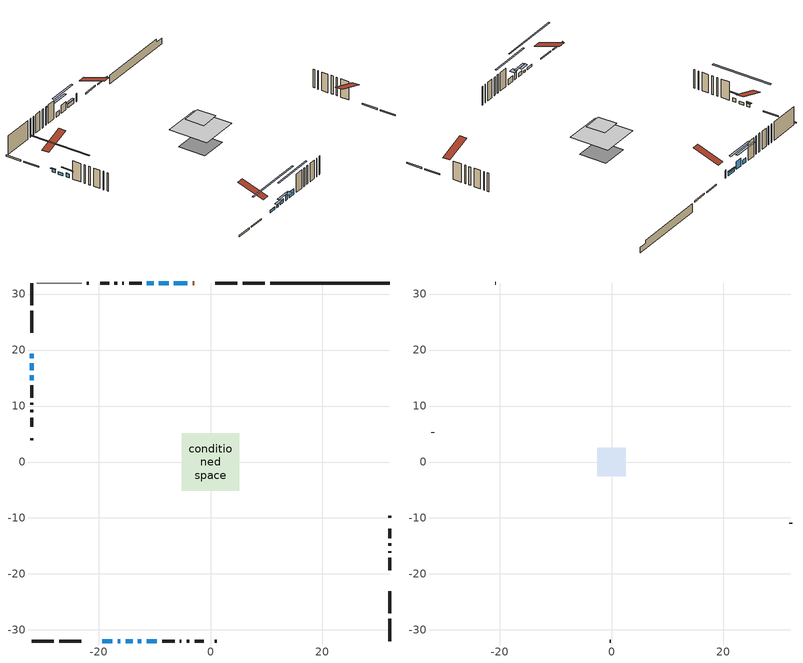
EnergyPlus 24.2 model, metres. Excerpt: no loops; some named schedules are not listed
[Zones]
conditioned space
 floor outside (Floor1 construction): -0.73,-0.73 -0.73,0.73 0.73,0.73 0.73,-0.73 z0.92
 floor adiabatic (AdiabaticFloorConstruction): -5.1,-5.1 -5.1,5.1 5.1,5.1 5.1,-5.1 z3.36
 floor foundation (Slab1 construction): -3.57,-3.57 -3.57,3.57 3.57,3.57 3.57,-3.57 z-1.34
 wall outside (RimJoist1 construction): 9.73,31.97 5.74,31.97 / -31.97,-31.97 -27.97,-31.97 / -31.97,31.97 -31.97,27.97 / 31.97,-31.97 31.97,-27.97 z0.92:1.22
 wall outside (RimJoist2 construction): 4.81,31.97 0.81,31.97 / -27.04,-31.97 -23.05,-31.97 / -31.97,27.04 -31.97,23.05 / 31.97,-27.04 31.97,-23.05 z0.92:1.22
 wall outside (AdiabaticWallConstruction 1): -2.88,31.97 -3.2,31.97 z0.92:2.95
 wall outside (AdiabaticWallConstruction): -4.12,31.97 -6.56,31.97 / -31.97,15.47 -31.97,14.63 z0.92:1.94; -31.97,19.36 -31.97,18.54 z0.92:1.74; -31.97,17.61 -31.97,16.39 / -19.36,-31.97 -17.53,-31.97 z0.92:1.53; -16.6,-31.97 -16.09,-31.97 z0.92:1.43; -15.16,-31.97 -13.92,-31.97 z0.92:1.86; -12.99,-31.97 -12.32,-31.97 z0.92:2.65; -11.4,-31.97 -9.57,-31.97 z0.92:2.44; -7.49,31.97 -9.22,31.97 z0.92:3; -10.15,31.97 -11.37,31.97 z0.92:2.06
 wall outside (Wall1 construction): -12.3,31.97 -14.52,31.97 / -8.64,-31.97 -6.42,-31.97 / -31.97,13.7 -31.97,11.47 / 31.97,-19.36 31.97,-17.13 z0.92:5.8
 wall outside (Wall2 construction): -15.45,31.97 -15.73,31.97 / -5.49,-31.97 -5.2,-31.97 / -31.97,10.55 -31.97,10.26 / 31.97,-16.2 31.97,-15.92 z0.92:5.8
 wall outside (Wall3 construction): -16.66,31.97 -17.15,31.97 / -4.28,-31.97 -3.78,-31.97 / -31.97,9.33 -31.97,8.84 / 31.97,-14.99 31.97,-14.5 z0.92:5.8
 wall outside (Wall4 construction): -18.08,31.97 -19.73,31.97 / -2.86,-31.97 -1.2,-31.97 / -31.97,7.91 -31.97,6.26 / 31.97,-13.57 31.97,-11.92 z0.92:5.8
 wall outside (Wall7 construction): -21.71,31.97 -22.08,31.97 / 0.77,-31.97 1.14,-31.97 / -31.97,4.28 -31.97,3.91 / 31.97,-9.94 31.97,-9.57 z0.92:5.8
 wall foundation (FoundationWall1 construction): 10.66,31.97,-1.34 10.66,31.97,0.92 29.84,31.97,0.92 29.84,31.97,0.05 31.97,31.97,0.05 31.97,31.97,-1.34
 wall adiabatic (Wall8 construction): -23.01,31.97 -31.04,31.97 z0.92:5.8
 window (WindowConstruction): -4.12,31.97 -6.56,31.97 z0.92:1.93
 window (WindowConstruction 7): -31.97,19.36 -31.97,18.54 z0.92:1.73
 window (WindowConstruction 9): -31.97,17.61 -31.97,16.39 z0.92:1.53
 window (WindowConstruction 10): -19.36,-31.97 -17.53,-31.97 z0.92:1.53
 window (WindowConstruction 1): -31.97,15.47 -31.97,14.63 z0.92:1.93
 window (WindowConstruction 2): -16.6,-31.97 -16.09,-31.97 z0.92:1.43
 window (WindowConstruction 3): -15.16,-31.97 -13.92,-31.97 z0.92:1.86
 window (WindowConstruction 8): -12.99,-31.97 -12.33,-31.97 z0.92:2.65
 window (WindowConstruction 4): -11.4,-31.97 -9.57,-31.97 z0.92:2.44
 window (WindowConstruction 5): -7.49,31.97 -9.22,31.97 z0.92:3
 window (WindowConstruction 6): -10.15,31.97 -11.37,31.97 z0.92:2.06
 door (Door): -2.88,31.97 -3.2,31.97 z0.92:2.95
 ceiling adiabatic (AdiabaticFloorConstruction): 5.1,-5.1 5.1,5.1 -5.1,5.1 -5.1,-5.1 z3.36
attic - vented
 floor to conditioned space (Floor2 construction Reversed): -2.53,-2.53 -2.53,2.53 2.53,2.53 2.53,-2.53 z5.8
 floor to conditioned space (Floor3 construction Reversed): -2.53,-2.53 -2.53,2.53 2.53,2.53 2.53,-2.53 z5.8
 wall outside (Wall5 construction): -20.66,31.97 -20.78,31.97 / -0.28,-31.97 -0.16,-31.97 / -31.97,5.33 -31.97,5.21 / 31.97,-10.99 31.97,-10.87 z0.92:5.8
 roof outside (Roof1 construction): -1.95,31.97,5.8 -1.95,25.01,8.12 -0.12,25.01,8.12 -0.12,31.97,5.8; -20.29,-31.97,5.8 -20.29,-25.01,8.12 -22.12,-25.01,8.12 -22.12,-31.97,5.8; -31.97,20.29,5.8 -25.01,20.29,8.12 -25.01,22.12,8.12 -31.97,22.12,5.8; 31.97,-20.29,5.8 25.01,-20.29,8.12 25.01,-22.12,8.12 31.97,-22.12,5.8
shading: -6.71,31.97 -3.98,31.97 -3.98,32.43 -6.71,32.43 z2.08; -31.97,18.31 -31.97,19.58 -32.27,19.58 -32.27,18.31 z1.96; -31.97,9.07 -31.97,24.93 -32.27,24.93 -32.27,9.07 z8.85; -10.21,-31.97 -26.68,-31.97 -26.68,-32.27 -10.21,-32.27 z8.85; -31.97,13.41 -31.97,16.68 -32.27,16.68 -32.27,13.41 z3.15; -15.18,-31.97 -17.51,-31.97 -17.51,-32.58 -15.18,-32.58 z2.34; -12.7,-31.97 -16.38,-31.97 -16.38,-32.43 -12.7,-32.43 z3.08; -12.03,-31.97 -13.29,-31.97 -13.29,-33.19 -12.03,-33.19 z2.95; -4.69,-31.97 -16.28,-31.97 -16.28,-32.27 -4.69,-32.27 z7.32; -12.27,31.97 -4.44,31.97 -4.44,32.43 -12.27,32.43 z6.05; -14.27,31.97 -7.25,31.97 -7.25,32.43 -14.27,32.43 z4.96
[Building]
Building 1: Terrain=Suburbs
[Site:Location]
Montreal Mirabel Intl AP_QC: Latitude {deg}=45.68; Longitude {deg}=-74.03; Time Zone {hr}=-5; Elevation {m}=82; Keep Site Location Information=Yes
[Site:GroundTemperature:Shallow]
0.642858, -1.75623, -1.94836, -0.80987, 3.76054, 8.30966, 12.2535, 14.7518, 14.9641, 12.9321, 9.08883, 4.67926
[Site:WaterMainsTemperature]
Calculation Method=Schedule; Temperature Schedule=mains temperature schedule
[Material] Roughness=Rough; Thermal Absorptance=0.9
Name | Thickness {m} | Conductivity {W/m-K} | Density {kg/m3} | Specific Heat {J/kg-K} | Solar Absorptance | Visible Absorptance
asphalt or fiberglass shingles | 0.00635 | 0.162714 | 1121.4 | 1465.45 | 0.4 | 0.4
ceiling loosefill ins | 0.169333 | 0.0480833 | 16.02 | 1046.75 | 0.7 | 0.7
ceiling loosefill ins 1 | 0.254 | 0.0480833 | 16.02 | 1046.75 | 0.7 | 0.7
ceiling stud and cavity | 0.1397 | 0.515167 | 65.682 | 1177.47 | 0.7 | 0.7
ceiling stud and cavity 1 | 0.1397 | 0.136788 | 65.682 | 1177.47 | 0.7 | 0.7
concrete 4.0 in. | 0.1016 | 1.803125 | 2242.8 | 837.4 | 0.7 | 0.7
concrete 8.0 in. | 0.2032 | 1.803125 | 2242.8 | 837.4 | 0.7 | 0.7
door material | 0.04445 | 0.053851 | 512.64 | 1214.23 | 0.7 | 0.7
exterior vertical ins | 0.031018 | 0.029427 | 32.04 | 1214.23 | 0.7 | 0.7
floor covering | 0.0127 | 0.0433444 | 54.468 | 1339.84 | 0.6 | 0.6
floor rigid ins | 0.103632 | 0.029427 | 32.04 | 1214.23 | 0.7 | 0.7
floor rigid ins 1; wall rigid ins | 0.512978 | 0.029427 | 32.04 | 1214.23 | 0.7 | 0.7
floor stud and cavity | 0.1397 | 0.889465 | 92.3553 | 1139.71 | 0.7 | 0.7
floor stud and cavity 1 | 0.1397 | 1.75129 | 37.0049 | 1207.88 | 0.7 | 0.7
furniture material conditioned space 1 | 0.1524 | 0.115458 | 640.8 | 1214.23 | 0.6 | 0.6
gypsum board | 0.0127 | 0.160291 | 801 | 837.4 | 0.6 | 0.6
gypsum board 1 | 0.0127 | 0.160291 | 801 | 837.4 | 0.7 | 0.7
osb sheathing 0.5 in. | 0.0127 | 0.115458 | 512.64 | 1214.23 | 0.7 | 0.7
osb sheathing 0.5 in. 1 | 0.0127 | 0.115458 | 512.64 | 1214.23 | 0.4 | 0.4
osb sheathing 0.75 in. | 0.01905 | 0.115458 | 512.64 | 1214.23 | 0.7 | 0.7
osb sheathing 2.0 in. | 0.0508 | 0.115458 | 512.64 | 1214.23 | 0.7 | 0.7
rim joist stud and cavity | 0.0508 | 0.0452492 | 125.044 | 1163.47 | 0.6 | 0.6
rim joist stud and cavity 1 | 0.0508 | 0.0283237 | 125.044 | 1163.47 | 0.6 | 0.6
wall stud and cavity | 0.1397 | 0.0923614 | 139.0536 | 1170.24 | 0.7 | 0.7
wall stud and cavity 1 | 0.1397 | 0.104668 | 139.0536 | 1170.24 | 0.7 | 0.7
wall stud and cavity 2 | 0.1397 | 0.0902599 | 139.0536 | 1170.24 | 0.7 | 0.7
wall stud and cavity 3 | 0.1397 | 0.09367 | 139.0536 | 1170.24 | 0.7 | 0.7
wall stud and cavity 4 | 0.0889 | 6.1454 | 50.32683 | 1063.81 | 0.6 | 0.6
wall stud and cavity 5 | 0.1397 | 0.104413 | 139.0536 | 1170.24 | 0.7 | 0.7
wall stud and cavity 6 | 0.1397 | 0.0833785 | 139.0536 | 1170.24 | 0.7 | 0.7
wall stud and cavity 7 | 0.0889 | 0.380278 | 52.3479 | 1209.89 | 0.7 | 0.7
wall stud and cavity 8 | 0.0889 | 0.391764 | 83.0341 | 1211.67 | 0.7 | 0.7
wood siding | 0.0254 | 0.102417 | 544.68 | 1172.36 | 0.4 | 0.4
wood siding 1 | 0.00254 | 0.102417 | 544.68 | 1172.36 | 0.4 | 0.4
wood siding 2; wood siding 3; wood siding 4 | 0.0254 | 0.102417 | 544.68 | 1172.36 | 0.7 | 0.7
[WindowMaterial:SimpleGlazingSystem]
Name | U-Factor {W/m2-K} | Solar Heat Gain Coefficient
WindowMaterial | 4.56625 | 0.66
WindowMaterial 1 | 4.89955 | 0.64
WindowMaterial 10 | 4.74567 | 0.65
WindowMaterial 2 | 3.023535 | 0.55
WindowMaterial 3 | 4.60372 | 0.66
WindowMaterial 4 | 4.00299 | 0.69
WindowMaterial 5 | 1.80163 | 0.39
WindowMaterial 6 | 1.75053 | 0.39
WindowMaterial 7 | 5.20275 | 0.63
WindowMaterial 8 | 2.95029 | 0.64
WindowMaterial 9 | 5.03752 | 0.63
[Construction]
AdiabaticFloorConstruction: floor stud and cavity 1, floor rigid ins 1, osb sheathing 0.75 in., floor covering
AdiabaticWallConstruction: wood siding 3, wall rigid ins, wall stud and cavity 7, gypsum board
AdiabaticWallConstruction 1: wood siding 4, wall rigid ins, wall stud and cavity 7, gypsum board
Door: door material
Floor1 construction: floor stud and cavity, floor rigid ins, osb sheathing 0.75 in., floor covering
Floor2 construction Reversed: gypsum board, ceiling stud and cavity, ceiling loosefill ins
Floor3 construction Reversed: gypsum board, ceiling stud and cavity 1, ceiling loosefill ins 1
FoundationWall1 construction: concrete 8.0 in., gypsum board 1
furniture construction conditioned space 1: furniture material conditioned space 1
PartitionWallConstruction: gypsum board, wall stud and cavity 8, gypsum board
RimJoist1 construction: wood siding 2, osb sheathing 2.0 in., rim joist stud and cavity
RimJoist2 construction: wood siding 2, osb sheathing 2.0 in., rim joist stud and cavity 1
Roof1 construction: asphalt or fiberglass shingles
Slab1 construction: concrete 4.0 in.
Wall1 construction: wood siding, osb sheathing 0.5 in., wall stud and cavity, gypsum board
Wall2 construction: wood siding, osb sheathing 0.5 in., wall stud and cavity 1, gypsum board
Wall3 construction: wood siding, osb sheathing 0.5 in., wall stud and cavity 2, gypsum board
Wall4 construction: wood siding, osb sheathing 0.5 in., wall stud and cavity 3, gypsum board
Wall5 construction: wood siding 1, wall stud and cavity 4
Wall7 construction: wood siding, osb sheathing 0.5 in., wall stud and cavity 5, gypsum board
Wall8 construction: osb sheathing 0.5 in. 1, wall stud and cavity 6, gypsum board
WindowConstruction: WindowMaterial
WindowConstruction 1: WindowMaterial 1
WindowConstruction 10: WindowMaterial 10
WindowConstruction 2: WindowMaterial 2
WindowConstruction 3: WindowMaterial 3
WindowConstruction 4: WindowMaterial 4
WindowConstruction 5: WindowMaterial 5
WindowConstruction 6: WindowMaterial 6
WindowConstruction 7: WindowMaterial 7
WindowConstruction 8: WindowMaterial 8
WindowConstruction 9: WindowMaterial 9
[Zone] Multiplier=1; Part of Total Floor Area=Yes
Name | Volume {m3}
attic - vented | 19.207
conditioned space | 392.9
[Space]
Name | Zone | Volume {m3}
attic - vented 1 | attic - vented | 19.207
conditioned space 1 | conditioned space | 392.9
[ZoneInfiltration:EffectiveLeakageArea]
infil attic - vented 1: Zone or Space=attic - vented 1; Schedule=Always On Discrete; Effective Air Leakage Area {cm2}=2354.77; Stack Coefficient=0.000500386; Wind Coefficient=1.51138e-05
[ZoneMixing]
whole house fan mix: Zone or Space=attic - vented; Schedule=Always On Continuous; Design Flow Rate Calculation Method=Flow/Zone; Design Flow Rate {m3/s}=0; Source Zone or Space=conditioned space
[SurfaceProperty:ExposedFoundationPerimeter]
Slab1: Exposed Perimeter Calculation Method=TotalExposedPerimeter; Total Exposed Perimeter {m}=21.306
[InternalMass] Zone or ZoneList=conditioned space; Space or SpaceList=conditioned space 1
Name | Construction | Surface Area {m2}
furniture mass conditioned space 1 | furniture construction conditioned space 1 | 62.9398
partition wall mass | PartitionWallConstruction | 157.35
[Lights]
interior lighting: Zone or ZoneList or Space or SpaceList=conditioned space 1; Schedule=interior lighting schedule; Design Level Calculation Method=LightingLevel; Lighting Level {W}=343.2; Return Air Fraction=0; Fraction Radiant=0.6; Fraction Visible=0.2; Fraction Replaceable=1
[People]
occupants: Zone or ZoneList or Space or SpaceList=conditioned space 1; Number of People Schedule=occupants schedule; Number of People Calculation Method=People; Number of People=3; Fraction Radiant=0.314171; Sensible Heat Fraction=0.56303; Activity Level Schedule=occupants activity schedule; Carbon Dioxide Generation Rate {m3/s-W}=0; Enable ASHRAE 55 Comfort Warnings=No; Mean Radiant Temperature Calculation Type=EnclosureAveraged
[ElectricEquipment] Zone or ZoneList or Space or SpaceList=conditioned space 1; Design Level Calculation Method=EquipmentLevel
Name | Schedule | Design Level {W} | Fraction Latent | Fraction Radiant | Fraction Lost
clothes dryer | clothes dryer schedule | 140.772 | 0.015 | 0.081 | 0.85
clothes washer | clothes washer schedule | 32.1985 | 0.03 | 0.162 | 0.7
cooking range | cooking range schedule | 208.969 | 0.08 | 0.432 | 0.2
dishwasher | dishwasher schedule | 66.8632 | 0.3 | 0.18 | 0.4
fridge | fridge schedule | 72.9452 | 0 | 0.6 | 0
mech vent bath fan 0 | mech vent bath fan 0 schedule | 50.2 | 0 | 0 | 1
mech vent bath fan 1 | mech vent bath fan 1 schedule | 50.2 | 0 | 0 | 1
mech vent house fan | mech vent house fan schedule | 0 | 0 | 0 | 1
mech vent house fan cfis | mech vent house fan cfis schedule | 0 | 0 | 0 | 0
mech vent range fan 0 | mech vent range fan 0 schedule | 57 | 0 | 0 | 1
misc plug loads | misc plug loads schedule | 494.7 | 0.045 | 0.513 | 0.1
whole house fan | Always On Discrete | 0 | 0 | 0 | 1
[OtherEquipment] Zone or ZoneList or Space or SpaceList=conditioned space 1; Design Level Calculation Method=EquipmentLevel
Name | Fuel Type | Schedule | Design Level {W} | Fraction Latent | Fraction Radiant | Fraction Lost
clothes dryer 1 | Electricity | clothes dryer schedule | 0 | 0.015 | 0.081 | 0.85
cooking range 1 | Electricity | cooking range schedule | 0 | 0.08 | 0.432 | 0.2
general water use latent | None | general water use schedule | 59.3978 | 1 | 0 | 0
general water use sensible | None | general water use schedule | -58.539 | 0 | 0.6 | 0
mech vent house fan latent load | None | Always On Discrete | 0 | 1 | 0 | 0
mech vent house fan sensible load | None | Always On Discrete | 0 | 0 | 0 | 0
water heater energy adjustment1 | Electricity | Always On Discrete | 0.01 | 0 | 0 | 1
[ZoneInfiltration:DesignFlowRate] Zone or ZoneList or Space or SpaceList=conditioned space 1; Schedule=Always On Discrete; Design Flow Rate Calculation Method=Flow/Zone; Design Flow Rate {m3/s}=0
infil flow; natural vent flow; whole house fan flow
[Foundation:Kiva]
Foundation Kiva 1: Initial Indoor Air Temperature {C}=18; Wall Height Above Grade {m}=0.920008; Wall Depth Below Slab {m}=0.2032; Custom Block Material Name 1=exterior vertical ins; Custom Block Depth 1 {m}=2.26; Custom Block X Position 1 {m}=0.2159; Custom Block Z Position 1 {m}=0
[Foundation:Kiva:Settings]
Soil Conductivity {W/m-K}=0.849921; Soil Density {kg/m3}=1842.3; Soil Specific Heat {J/kg-K}=418.7; Ground Solar Absorptivity=0.9; Ground Thermal Absorptivity=0.9; Ground Surface Roughness {m}=0.03; Far-Field Width {m}=40; Deep-Ground Boundary Condition=ZeroFlux; Deep-Ground Depth {m}=40; Minimum Cell Dimension {m}=0.2; Maximum Cell Growth Coefficient=3; Simulation Timestep=Timestep
[Exterior:Lights]
exterior lighting: Schedule=exterior lighting schedule; Design Level {W}=75.6
[Schedule:Constant]
Name | Hourly Value
Always On Continuous; mech vent house fan schedule; mech vent house fan cfis schedule; Always On Discrete | 1
occupants activity schedule | 117.228
fridge schedule | 0
[Schedule:Week:Daily]
interior lighting schedule Week Rule - Jan1-Jan27: interior lighting schedule day, interior lighting schedule day, interior lighting schedule day, interior lighting schedule day, interior lighting schedule day, interior lighting schedule day, interior lighting schedule day, interior lighting schedule default day, interior lighting schedule default day, interior lighting schedule default day, interior lighting schedule default day, interior lighting schedule default day
interior lighting schedule Week Rule - Jan28-Feb3: interior lighting schedule day, interior lighting schedule day, interior lighting schedule day, interior lighting schedule day, interior lighting schedule day 1, interior lighting schedule day 1, interior lighting schedule day 1, interior lighting schedule default day, interior lighting schedule default day, interior lighting schedule default day, interior lighting schedule default day, interior lighting schedule default day
interior lighting schedule Week Rule - Feb4-Feb24: interior lighting schedule day 1, interior lighting schedule day 1, interior lighting schedule day 1, interior lighting schedule day 1, interior lighting schedule day 1, interior lighting schedule day 1, interior lighting schedule day 1, interior lighting schedule default day, interior lighting schedule default day, interior lighting schedule default day, interior lighting schedule default day, interior lighting schedule default day
interior lighting schedule Week Rule - Feb25-Mar3: interior lighting schedule day 1, interior lighting schedule day 1, interior lighting schedule day 1, interior lighting schedule day 1, interior lighting schedule day 2, interior lighting schedule day 2, interior lighting schedule day 2, interior lighting schedule default day, interior lighting schedule default day, interior lighting schedule default day, interior lighting schedule default day, interior lighting schedule default day
interior lighting schedule Week Rule - Mar4-Mar31: interior lighting schedule day 2, interior lighting schedule day 2, interior lighting schedule day 2, interior lighting schedule day 2, interior lighting schedule day 2, interior lighting schedule day 2, interior lighting schedule day 2, interior lighting schedule default day, interior lighting schedule default day, interior lighting schedule default day, interior lighting schedule default day, interior lighting schedule default day
interior lighting schedule Week Rule - Apr1-Apr28: interior lighting schedule day 3, interior lighting schedule day 3, interior lighting schedule day 3, interior lighting schedule day 3, interior lighting schedule day 3, interior lighting schedule day 3, interior lighting schedule day 3, interior lighting schedule default day, interior lighting schedule default day, interior lighting schedule default day, interior lighting schedule default day, interior lighting schedule default day
interior lighting schedule Week Rule - Apr29-May5: interior lighting schedule day 3, interior lighting schedule day 3, interior lighting schedule day 4, interior lighting schedule day 4, interior lighting schedule day 4, interior lighting schedule day 4, interior lighting schedule day 4, interior lighting schedule default day, interior lighting schedule default day, interior lighting schedule default day, interior lighting schedule default day, interior lighting schedule default day
interior lighting schedule Week Rule - May6-May26: interior lighting schedule day 4, interior lighting schedule day 4, interior lighting schedule day 4, interior lighting schedule day 4, interior lighting schedule day 4, interior lighting schedule day 4, interior lighting schedule day 4, interior lighting schedule default day, interior lighting schedule default day, interior lighting schedule default day, interior lighting schedule default day, interior lighting schedule default day
interior lighting schedule Week Rule - May27-Jun2: interior lighting schedule day 4, interior lighting schedule day 4, interior lighting schedule day 4, interior lighting schedule day 4, interior lighting schedule day 4, interior lighting schedule day 5, interior lighting schedule day 5, interior lighting schedule default day, interior lighting schedule default day, interior lighting schedule default day, interior lighting schedule default day, interior lighting schedule default day
interior lighting schedule Week Rule - Jun3-Jun30: interior lighting schedule day 5, interior lighting schedule day 5, interior lighting schedule day 5, interior lighting schedule day 5, interior lighting schedule day 5, interior lighting schedule day 5, interior lighting schedule day 5, interior lighting schedule default day, interior lighting schedule default day, interior lighting schedule default day, interior lighting schedule default day, interior lighting schedule default day
interior lighting schedule Week Rule - Jul1-Jul28: interior lighting schedule day 6, interior lighting schedule day 6, interior lighting schedule day 6, interior lighting schedule day 6, interior lighting schedule day 6, interior lighting schedule day 6, interior lighting schedule day 6, interior lighting schedule default day, interior lighting schedule default day, interior lighting schedule default day, interior lighting schedule default day, interior lighting schedule default day
interior lighting schedule Week Rule - Jul29-Aug4: interior lighting schedule day 6, interior lighting schedule day 6, interior lighting schedule day 6, interior lighting schedule day 7, interior lighting schedule day 7, interior lighting schedule day 7, interior lighting schedule day 7, interior lighting schedule default day, interior lighting schedule default day, interior lighting schedule default day, interior lighting schedule default day, interior lighting schedule default day
interior lighting schedule Week Rule - Aug5-Aug25: interior lighting schedule day 7, interior lighting schedule day 7, interior lighting schedule day 7, interior lighting schedule day 7, interior lighting schedule day 7, interior lighting schedule day 7, interior lighting schedule day 7, interior lighting schedule default day, interior lighting schedule default day, interior lighting schedule default day, interior lighting schedule default day, interior lighting schedule default day
interior lighting schedule Week Rule - Aug26-Sep1: interior lighting schedule day 7, interior lighting schedule day 7, interior lighting schedule day 7, interior lighting schedule day 7, interior lighting schedule day 7, interior lighting schedule day 7, interior lighting schedule day 8, interior lighting schedule default day, interior lighting schedule default day, interior lighting schedule default day, interior lighting schedule default day, interior lighting schedule default day
interior lighting schedule Week Rule - Sep2-Sep29: interior lighting schedule day 8, interior lighting schedule day 8, interior lighting schedule day 8, interior lighting schedule day 8, interior lighting schedule day 8, interior lighting schedule day 8, interior lighting schedule day 8, interior lighting schedule default day, interior lighting schedule default day, interior lighting schedule default day, interior lighting schedule default day, interior lighting schedule default day
interior lighting schedule Week Rule - Sep30-Oct6: interior lighting schedule day 8, interior lighting schedule day 9, interior lighting schedule day 9, interior lighting schedule day 9, interior lighting schedule day 9, interior lighting schedule day 9, interior lighting schedule day 9, interior lighting schedule default day, interior lighting schedule default day, interior lighting schedule default day, interior lighting schedule default day, interior lighting schedule default day
interior lighting schedule Week Rule - Oct7-Oct27: interior lighting schedule day 9, interior lighting schedule day 9, interior lighting schedule day 9, interior lighting schedule day 9, interior lighting schedule day 9, interior lighting schedule day 9, interior lighting schedule day 9, interior lighting schedule default day, interior lighting schedule default day, interior lighting schedule default day, interior lighting schedule default day, interior lighting schedule default day
interior lighting schedule Week Rule - Oct28-Nov3: interior lighting schedule day 9, interior lighting schedule day 9, interior lighting schedule day 9, interior lighting schedule day 9, interior lighting schedule day 10, interior lighting schedule day 10, interior lighting schedule day 10, interior lighting schedule default day, interior lighting schedule default day, interior lighting schedule default day, interior lighting schedule default day, interior lighting schedule default day
interior lighting schedule Week Rule - Nov4-Nov24: interior lighting schedule day 10, interior lighting schedule day 10, interior lighting schedule day 10, interior lighting schedule day 10, interior lighting schedule day 10, interior lighting schedule day 10, interior lighting schedule day 10, interior lighting schedule default day, interior lighting schedule default day, interior lighting schedule default day, interior lighting schedule default day, interior lighting schedule default day
interior lighting schedule Week Rule - Nov25-Dec1: interior lighting schedule day 10, interior lighting schedule day 10, interior lighting schedule day 10, interior lighting schedule day 10, interior lighting schedule day 10, interior lighting schedule day 10, interior lighting schedule day 11, interior lighting schedule default day, interior lighting schedule default day, interior lighting schedule default day, interior lighting schedule default day, interior lighting schedule default day
interior lighting schedule Week Rule - Dec2-Dec31: interior lighting schedule day 11, interior lighting schedule day 11, interior lighting schedule day 11, interior lighting schedule day 11, interior lighting schedule day 11, interior lighting schedule day 11, interior lighting schedule day 11, interior lighting schedule default day, interior lighting schedule default day, interior lighting schedule default day, interior lighting schedule default day, interior lighting schedule default day
occupants schedule Week Rule - Jan1-Dec31: occupants schedule day, occupants schedule day, occupants schedule day, occupants schedule day, occupants schedule day, occupants schedule day, occupants schedule day, occupants schedule default day, occupants schedule default day, occupants schedule default day, occupants schedule default day, occupants schedule default day
clothes dryer schedule Week Rule - Jan1-Dec31: clothes dryer schedule day, clothes dryer schedule day, clothes dryer schedule day, clothes dryer schedule day, clothes dryer schedule day, clothes dryer schedule day, clothes dryer schedule day, clothes dryer schedule default day, clothes dryer schedule default day, clothes dryer schedule default day, clothes dryer schedule default day, clothes dryer schedule default day
clothes washer schedule Week Rule - Jan1-Dec31: clothes washer schedule day, clothes washer schedule day, clothes washer schedule day, clothes washer schedule day, clothes washer schedule day, clothes washer schedule day, clothes washer schedule day, clothes washer schedule default day, clothes washer schedule default day, clothes washer schedule default day, clothes washer schedule default day, clothes washer schedule default day
cooking range schedule Week Rule - Jan1-Dec31: cooking range schedule day, cooking range schedule day, cooking range schedule day, cooking range schedule day, cooking range schedule day, cooking range schedule day, cooking range schedule day, cooking range schedule default day, cooking range schedule default day, cooking range schedule default day, cooking range schedule default day, cooking range schedule default day
dishwasher schedule Week Rule - Jan1-Dec31: dishwasher schedule day, dishwasher schedule day, dishwasher schedule day, dishwasher schedule day, dishwasher schedule day, dishwasher schedule day, dishwasher schedule day, dishwasher schedule default day, dishwasher schedule default day, dishwasher schedule default day, dishwasher schedule default day, dishwasher schedule default day
mech vent bath fan 0 schedule Week Rule - Jan1-Dec31: mech vent bath fan 0 schedule day, mech vent bath fan 0 schedule day, mech vent bath fan 0 schedule day, mech vent bath fan 0 schedule day, mech vent bath fan 0 schedule day, mech vent bath fan 0 schedule day, mech vent bath fan 0 schedule day, mech vent bath fan 0 schedule default day, mech vent bath fan 0 schedule default day, mech vent bath fan 0 schedule default day, mech vent bath fan 0 schedule default day, mech vent bath fan 0 schedule default day
mech vent bath fan 1 schedule Week Rule - Jan1-Dec31: mech vent bath fan 1 schedule day, mech vent bath fan 1 schedule day, mech vent bath fan 1 schedule day, mech vent bath fan 1 schedule day, mech vent bath fan 1 schedule day, mech vent bath fan 1 schedule day, mech vent bath fan 1 schedule day, mech vent bath fan 1 schedule default day, mech vent bath fan 1 schedule default day, mech vent bath fan 1 schedule default day, mech vent bath fan 1 schedule default day, mech vent bath fan 1 schedule default day
mech vent range fan 0 schedule Week Rule - Jan1-Dec31: mech vent range fan 0 schedule day, mech vent range fan 0 schedule day, mech vent range fan 0 schedule day, mech vent range fan 0 schedule day, mech vent range fan 0 schedule day, mech vent range fan 0 schedule day, mech vent range fan 0 schedule day, mech vent range fan 0 schedule default day, mech vent range fan 0 schedule default day, mech vent range fan 0 schedule default day, mech vent range fan 0 schedule default day, mech vent range fan 0 schedule default day
misc plug loads schedule Week Rule - Jan1-Dec31: misc plug loads schedule day, misc plug loads schedule day, misc plug loads schedule day, misc plug loads schedule day, misc plug loads schedule day, misc plug loads schedule day, misc plug loads schedule day, misc plug loads schedule default day, misc plug loads schedule default day, misc plug loads schedule default day, misc plug loads schedule default day, misc plug loads schedule default day
general water use schedule Week Rule - Jan1-Dec31: general water use schedule day, general water use schedule day, general water use schedule day, general water use schedule day, general water use schedule day, general water use schedule day, general water use schedule day, general water use schedule default day, general water use schedule default day, general water use schedule default day, general water use schedule default day, general water use schedule default day
exterior lighting schedule Week Rule - Jan1-Jan27: exterior lighting schedule day, exterior lighting schedule day, exterior lighting schedule day, exterior lighting schedule day, exterior lighting schedule day, exterior lighting schedule day, exterior lighting schedule day, exterior lighting schedule default day, exterior lighting schedule default day, exterior lighting schedule default day, exterior lighting schedule default day, exterior lighting schedule default day
exterior lighting schedule Week Rule - Jan28-Feb3: exterior lighting schedule day, exterior lighting schedule day, exterior lighting schedule day, exterior lighting schedule day, exterior lighting schedule day 1, exterior lighting schedule day 1, exterior lighting schedule day 1, exterior lighting schedule default day, exterior lighting schedule default day, exterior lighting schedule default day, exterior lighting schedule default day, exterior lighting schedule default day
exterior lighting schedule Week Rule - Feb4-Feb24: exterior lighting schedule day 1, exterior lighting schedule day 1, exterior lighting schedule day 1, exterior lighting schedule day 1, exterior lighting schedule day 1, exterior lighting schedule day 1, exterior lighting schedule day 1, exterior lighting schedule default day, exterior lighting schedule default day, exterior lighting schedule default day, exterior lighting schedule default day, exterior lighting schedule default day
exterior lighting schedule Week Rule - Feb25-Mar3: exterior lighting schedule day 1, exterior lighting schedule day 1, exterior lighting schedule day 1, exterior lighting schedule day 1, exterior lighting schedule day 2, exterior lighting schedule day 2, exterior lighting schedule day 2, exterior lighting schedule default day, exterior lighting schedule default day, exterior lighting schedule default day, exterior lighting schedule default day, exterior lighting schedule default day
exterior lighting schedule Week Rule - Mar4-Mar31: exterior lighting schedule day 2, exterior lighting schedule day 2, exterior lighting schedule day 2, exterior lighting schedule day 2, exterior lighting schedule day 2, exterior lighting schedule day 2, exterior lighting schedule day 2, exterior lighting schedule default day, exterior lighting schedule default day, exterior lighting schedule default day, exterior lighting schedule default day, exterior lighting schedule default day
exterior lighting schedule Week Rule - Apr1-Apr28: exterior lighting schedule day 3, exterior lighting schedule day 3, exterior lighting schedule day 3, exterior lighting schedule day 3, exterior lighting schedule day 3, exterior lighting schedule day 3, exterior lighting schedule day 3, exterior lighting schedule default day, exterior lighting schedule default day, exterior lighting schedule default day, exterior lighting schedule default day, exterior lighting schedule default day
exterior lighting schedule Week Rule - Apr29-May5: exterior lighting schedule day 3, exterior lighting schedule day 3, exterior lighting schedule day 4, exterior lighting schedule day 4, exterior lighting schedule day 4, exterior lighting schedule day 4, exterior lighting schedule day 4, exterior lighting schedule default day, exterior lighting schedule default day, exterior lighting schedule default day, exterior lighting schedule default day, exterior lighting schedule default day
exterior lighting schedule Week Rule - May6-May26: exterior lighting schedule day 4, exterior lighting schedule day 4, exterior lighting schedule day 4, exterior lighting schedule day 4, exterior lighting schedule day 4, exterior lighting schedule day 4, exterior lighting schedule day 4, exterior lighting schedule default day, exterior lighting schedule default day, exterior lighting schedule default day, exterior lighting schedule default day, exterior lighting schedule default day
exterior lighting schedule Week Rule - May27-Jun2: exterior lighting schedule day 4, exterior lighting schedule day 4, exterior lighting schedule day 4, exterior lighting schedule day 4, exterior lighting schedule day 4, exterior lighting schedule day 5, exterior lighting schedule day 5, exterior lighting schedule default day, exterior lighting schedule default day, exterior lighting schedule default day, exterior lighting schedule default day, exterior lighting schedule default day
[Schedule:Year]
interior lighting schedule: interior lighting schedule Week Rule - Jan1-Jan27, 1, 1, 1, 27, interior lighting schedule Week Rule - Jan28-Feb3, 1, 28, 2, 3, interior lighting schedule Week Rule - Feb4-Feb24, 2, 4, 2, 24, interior lighting schedule Week Rule - Feb25-Mar3, 2, 25, 3, 3, interior lighting schedule Week Rule - Mar4-Mar31, 3, 4, 3, 31, interior lighting schedule Week Rule - Apr1-Apr28, 4, 1, 4, 28, interior lighting schedule Week Rule - Apr29-May5, 4, 29, 5, 5, interior lighting schedule Week Rule - May6-May26, 5, 6, 5, 26, interior lighting schedule Week Rule - May27-Jun2, 5, 27, 6, 2, interior lighting schedule Week Rule - Jun3-Jun30, 6, 3, 6, 30, interior lighting schedule Week Rule - Jul1-Jul28, 7, 1, 7, 28, interior lighting schedule Week Rule - Jul29-Aug4, 7, 29, 8, 4, interior lighting schedule Week Rule - Aug5-Aug25, 8, 5, 8, 25, interior lighting schedule Week Rule - Aug26-Sep1, 8, 26, 9, 1, interior lighting schedule Week Rule - Sep2-Sep29, 9, 2, 9, 29, interior lighting schedule Week Rule - Sep30-Oct6, 9, 30, 10, 6, interior lighting schedule Week Rule - Oct7-Oct27, 10, 7, 10, 27, interior lighting schedule Week Rule - Oct28-Nov3, 10, 28, 11, 3, interior lighting schedule Week Rule - Nov4-Nov24, 11, 4, 11, 24, interior lighting schedule Week Rule - Nov25-Dec1, 11, 25, 12, 1, interior lighting schedule Week Rule - Dec2-Dec31, 12, 2, 12, 31
occupants schedule: occupants schedule Week Rule - Jan1-Dec31, 1, 1, 12, 31
clothes dryer schedule: clothes dryer schedule Week Rule - Jan1-Dec31, 1, 1, 12, 31
clothes washer schedule: clothes washer schedule Week Rule - Jan1-Dec31, 1, 1, 12, 31
cooking range schedule: cooking range schedule Week Rule - Jan1-Dec31, 1, 1, 12, 31
dishwasher schedule: dishwasher schedule Week Rule - Jan1-Dec31, 1, 1, 12, 31
mech vent bath fan 0 schedule: mech vent bath fan 0 schedule Week Rule - Jan1-Dec31, 1, 1, 12, 31
mech vent bath fan 1 schedule: mech vent bath fan 1 schedule Week Rule - Jan1-Dec31, 1, 1, 12, 31
mech vent range fan 0 schedule: mech vent range fan 0 schedule Week Rule - Jan1-Dec31, 1, 1, 12, 31
misc plug loads schedule: misc plug loads schedule Week Rule - Jan1-Dec31, 1, 1, 12, 31
general water use schedule: general water use schedule Week Rule - Jan1-Dec31, 1, 1, 12, 31
exterior lighting schedule: exterior lighting schedule Week Rule - Jan1-Jan27, 1, 1, 1, 27, exterior lighting schedule Week Rule - Jan28-Feb3, 1, 28, 2, 3, exterior lighting schedule Week Rule - Feb4-Feb24, 2, 4, 2, 24, exterior lighting schedule Week Rule - Feb25-Mar3, 2, 25, 3, 3, exterior lighting schedule Week Rule - Mar4-Mar31, 3, 4, 3, 31, exterior lighting schedule Week Rule - Apr1-Apr28, 4, 1, 4, 28, exterior lighting schedule Week Rule - Apr29-May5, 4, 29, 5, 5, exterior lighting schedule Week Rule - May6-May26, 5, 6, 5, 26, exterior lighting schedule Week Rule - May27-Jun2, 5, 27, 6, 2, exterior lighting schedule Week Rule - Jun3-Jun30, 6, 3, 6, 30, exterior lighting schedule Week Rule - Jul1-Jul28, 7, 1, 7, 28, exterior lighting schedule Week Rule - Jul29-Aug4, 7, 29, 8, 4, exterior lighting schedule Week Rule - Aug5-Aug25, 8, 5, 8, 25, exterior lighting schedule Week Rule - Aug26-Sep1, 8, 26, 9, 1, exterior lighting schedule Week Rule - Sep2-Sep29, 9, 2, 9, 29, exterior lighting schedule Week Rule - Sep30-Oct6, 9, 30, 10, 6, exterior lighting schedule Week Rule - Oct7-Oct27, 10, 7, 10, 27, exterior lighting schedule Week Rule - Oct28-Nov3, 10, 28, 11, 3, exterior lighting schedule Week Rule - Nov4-Nov24, 11, 4, 11, 24, exterior lighting schedule Week Rule - Nov25-Dec1, 11, 25, 12, 1, exterior lighting schedule Week Rule - Dec2-Dec31, 12, 2, 12, 31
[Schedule:Compact]
mains temperature schedule: Through: 01/01, For: AllDays, Until: 24:00, 5.61444, Through: 01/02, For: AllDays, Until: 24:00, 5.535, Through: 01/03, For: AllDays, Until: 24:00, 5.45667, Through: 01/04, For: AllDays, Until: 24:00, 5.37944, Through: 01/05, For: AllDays, Until: 24:00, 5.30333, Through: 01/06, For: AllDays, Until: 24:00, 5.22889, Through: 01/07, For: AllDays, Until: 24:00, 5.15611, Through: 01/08, For: AllDays, Until: 24:00, 5.08389, Through: 01/09, For: AllDays, Until: 24:00, 5.01333, Through: 01/10, For: AllDays, Until: 24:00, 4.94444, Through: 01/11, For: AllDays, Until: 24:00, 4.87667, Through: 01/12, For: AllDays, Until: 24:00, 4.81056, Through: 01/13, For: AllDays, Until: 24:00, 4.74556, Through: 01/14, For: AllDays, Until: 24:00, 4.68222, Through: 01/15, For: AllDays, Until: 24:00, 4.62056, Through: 01/16, For: AllDays, Until: 24:00, 4.56, Through: 01/17, For: AllDays, Until: 24:00, 4.50111, Through: 01/18, For: AllDays, Until: 24:00, 4.44389, Through: 01/19, For: AllDays, Until: 24:00, 4.38778, Through: 01/20, For: AllDays, Until: 24:00, 4.33389, Through: 01/21, For: AllDays, Until: 24:00, 4.28111, Through: 01/22, For: AllDays, Until: 24:00, 4.23, Through: 01/23, For: AllDays, Until: 24:00, 4.18056, Through: 01/24, For: AllDays, Until: 24:00, 4.13278, Through: 01/25, For: AllDays, Until: 24:00, 4.08667, Through: 01/26, For: AllDays, Until: 24:00, 4.04222, Through: 01/27, For: AllDays, Until: 24:00, 3.99944, Through: 01/28, For: AllDays, Until: 24:00, 3.95833, Through: 01/29, For: AllDays, Until: 24:00, 3.91889, Through: 01/30, For: AllDays, Until: 24:00, 3.88111, Through: 01/31, For: AllDays, Until: 24:00, 3.845, Through: 02/01, For: AllDays, Until: 24:00, 3.81056, Through: 02/02, For: AllDays, Until: 24:00, 3.77778, Through: 02/03, For: AllDays, Until: 24:00, 3.74722, Through: 02/04, For: AllDays, Until: 24:00, 3.71833, Through: 02/05, For: AllDays, Until: 24:00, 3.69056, Through: 02/06, For: AllDays, Until: 24:00, 3.66556, Through: 02/07, For: AllDays, Until: 24:00, 3.64167, Through: 02/08, For: AllDays, Until: 24:00, 3.61944, Through: 02/09, For: AllDays, Until: 24:00, 3.59944, Through: 02/10, For: AllDays, Until: 24:00, 3.58111, Through: 02/11, For: AllDays, Until: 24:00, 3.56444, Through: 02/12, For: AllDays, Until: 24:00, 3.55, Through: 02/13, For: AllDays, Until: 24:00, 3.53667, Through: 02/14, For: AllDays, Until: 24:00, 3.52556, Through: 02/15, For: AllDays, Until: 24:00, 3.51667, Through: 02/16, For: AllDays, Until: 24:00, 3.50889, Through: 02/17, For: AllDays, Until: 24:00, 3.50333, Through: 02/18, For: AllDays, Until: 24:00, 3.49944, Through: 02/19, For: AllDays, Until: 24:00, 3.49778, Through: 02/20, For: AllDays, Until: 24:00, 3.49778, Through: 02/21, For: AllDays, Until: 24:00, 3.49944, Through: 02/22, For: AllDays, Until: 24:00, 3.50278, Through: 02/23, For: AllDays, Until: 24:00, 3.50833, Through: 02/24, For: AllDays, Until: 24:00, 3.515, Through: 02/25, For: AllDays, Until: 24:00, 3.52444, Through: 02/26, For: AllDays, Until: 24:00, 3.535, Through: 02/27, For: AllDays, Until: 24:00, 3.54778, Through: 02/28, For: AllDays, Until: 24:00, 3.56222, Through: 03/01, For: AllDays, Until: 24:00, 3.57833, Through: 03/02, For: AllDays, Until: 24:00, 3.59667, Through: 03/03, For: AllDays, Until: 24:00, 3.61667, Through: 03/04, For: AllDays, Until: 24:00, 3.63833, Through: 03/05, For: AllDays, Until: 24:00, 3.66167, Through: 03/06, For: AllDays, Until: 24:00, 3.68667, Through: 03/07, For: AllDays, Until: 24:00, 3.71389, Through: 03/08, For: AllDays, Until: 24:00, 3.74278, Through: 03/09, For: AllDays, Until: 24:00, 3.77333, Through: 03/10, For: AllDays, Until: 24:00, 3.80556, Through: 03/11, For: AllDays, Until: 24:00, 3.83944, Through: 03/12, For: AllDays, Until: 24:00, 3.87556, Through: 03/13, For: AllDays, Until: 24:00, 3.91278, Through: 03/14, For: AllDays, Until: 24:00, 3.95222, Through: 03/15, For: AllDays, Until: 24:00, 3.99278, Through: 03/16, For: AllDays, Until: 24:00, 4.03556, Through: 03/17, For: AllDays, Until: 24:00, 4.08, Through: 03/18, For: AllDays, Until: 24:00, 4.12556, Through: 03/19, For: AllDays, Until: 24:00, 4.17333, Through: 03/20, For: AllDays, Until: 24:00, 4.22278, Through: 03/21, For: AllDays, Until: 24:00, 4.27333, Through: 03/22, For: AllDays, Until: 24:00, 4.32556, Through: 03/23, For: AllDays, Until: 24:00, 4.38, Through: 03/24, For: AllDays, Until: 24:00, 4.43556, Through: 03/25, For: AllDays, Until: 24:00, 4.49222, Through: 03/26, For: AllDays, Until: 24:00, 4.55111, Through: 03/27, For: AllDays, Until: 24:00, 4.61111, Through: 03/28, For: AllDays, Until: 24:00, 4.67278, Through: 03/29, For: AllDays, Until: 24:00, 4.73611, Through: 03/30, For: AllDays, Until: 24:00, 4.80056, Through: 03/31, For: AllDays, Until: 24:00, 4.86667, Through: 04/01, For: AllDays, Until: 24:00, 4.93444, Through: 04/02, For: AllDays, Until: 24:00, 5.00333, Through: 04/03, For: AllDays, Until: 24:00, 5.07333, Through: 04/04, For: AllDays, Until: 24:00, 5.145, Through: 04/05, For: AllDays, Until: 24:00, 5.21833, Through: 04/06, For: AllDays, Until: 24:00, 5.29222, Through: 04/07, For: AllDays, Until: 24:00, 5.36778, Through: 04/08, For: AllDays, Until: 24:00, 5.445, Through: 04/09, For: AllDays, Until: 24:00, 5.52333, Through: 04/10, For: AllDays, Until: 24:00, 5.60222, Through: 04/11, For: AllDays, Until: 24:00, 5.68278, Through: 04/12, For: AllDays, Until: 24:00, 5.765, Through: 04/13, For: AllDays, Until: 24:00, 5.84778, Through: 04/14, For: AllDays, Until: 24:00, 5.93167, Through: 04/15, For: AllDays, Until: 24:00, 6.01722, Through: 04/16, For: AllDays, Until: 24:00, 6.10333, Through: 04/17, For: AllDays, Until: 24:00, 6.19056, Through: 04/18, For: AllDays, Until: 24:00, 6.27889, Through: 04/19, For: AllDays, Until: 24:00, 6.36833, Through: 04/20, For: AllDays, Until: 24:00, 6.45833, Through: 04/21, For: AllDays, Until: 24:00, 6.55, Through: 04/22, For: AllDays, Until: 24:00, 6.64222, Through: 04/23, For: AllDays, Until: 24:00, 6.735, Through: 04/24, For: AllDays, Until: 24:00, 6.82944, Through: 04/25, For: AllDays, Until: 24:00, 6.92389, Through: 04/26, For: AllDays, Until: 24:00, 7.01944, Through: 04/27, For: AllDays, Until: 24:00, 7.11611, Through: 04/28, For: AllDays, Until: 24:00, 7.21333, Through: 04/29, For: AllDays, Until: 24:00, 7.31111, Through: 04/30, For: AllDays, Until: 24:00, 7.41, Through: 05/01, For: AllDays, Until: 24:00, 7.50944, Through: 05/02, For: AllDays, Until: 24:00, 7.60889, Through: 05/03, For: AllDays, Until: 24:00, 7.71, Through: 05/04, For: AllDays, Until: 24:00, 7.81111, Through: 05/05, For: AllDays, Until: 24:00, 7.91278, Through: 05/06, For: AllDays, Until: 24:00, 8.015, Through: 05/07, For: AllDays, Until: 24:00, 8.11778, Through: 05/08, For: AllDays, Until: 24:00, 8.22056, Through: 05/09, For: AllDays, Until: 24:00, 8.32444, Through: 05/10, For: AllDays, Until: 24:00, 8.42833, Through: 05/11, For: AllDays, Until: 24:00, 8.53278, Through: 05/12, For: AllDays, Until: 24:00, 8.63722, Through: 05/13, For: AllDays, Until: 24:00, 8.74222, Through: 05/14, For: AllDays, Until: 24:00, 8.84778, Through: 05/15, For: AllDays, Until: 24:00, 8.95333, Through: 05/16, For: AllDays, Until: 24:00, 9.05889, Through: 05/17, For: AllDays, Until: 24:00, 9.165, Through: 05/18, For: AllDays, Until: 24:00, 9.27111, Through: 05/19, For: AllDays, Until: 24:00, 9.37722, Through: 05/20, For: AllDays, Until: 24:00, 9.48389, Through: 05/21, For: AllDays, Until: 24:00, 9.59, Through: 05/22, For: AllDays, Until: 24:00, 9.69667, Through: 05/23, For: AllDays, Until: 24:00, 9.80278, Through: 05/24, For: AllDays, Until: 24:00, 9.90944, Through: 05/25, For: AllDays, Until: 24:00, 10.0156, Through: 05/26, For: AllDays, Until: 24:00, 10.1217, Through: 05/27, For: AllDays, Until: 24:00, 10.2278, Through: 05/28, For: AllDays, Until: 24:00, 10.3339, Through: 05/29, For: AllDays, Until: 24:00, 10.4394, Through: 05/30, For: AllDays, Until: 24:00, 10.545, Through: 05/31, For: AllDays, Until: 24:00, 10.65, Through: 06/01, For: AllDays, Until: 24:00, 10.755, Through: 06/02, For: AllDays, Until: 24:00, 10.86, Through: 06/03, For: AllDays, Until: 24:00, 10.9639, Through: 06/04, For: AllDays, Until: 24:00, 11.0678, Through: 06/05, For: AllDays, Until: 24:00, 11.1717, Through: 06/06, For: AllDays, Until: 24:00, 11.2744, Through: 06/07, For: AllDays, Until: 24:00, 11.3772, Through: 06/08, For: AllDays, Until: 24:00, 11.4789, Through: 06/09, For: AllDays, Until: 24:00, 11.5806, Through: 06/10, For: AllDays, Until: 24:00, 11.6817, Through: 06/11, For: AllDays, Until: 24:00, 11.7822, Through: 06/12, For: AllDays, Until: 24:00, 11.8817, Through: 06/13, For: AllDays, Until: 24:00, 11.9811, Through: 06/14, For: AllDays, Until: 24:00, 12.0794, Through: 06/15, For: AllDays, Until: 24:00, 12.1772, Through: 06/16, For: AllDays, Until: 24:00, 12.2739, Through: 06/17, For: AllDays, Until: 24:00, 12.37, Through: 06/18, For: AllDays, Until: 24:00, 12.4656, Through: 06/19, For: AllDays, Until: 24:00, 12.56, Through: 06/20, For: AllDays, Until: 24:00, 12.6539, Through: 06/21, For: AllDays, Until: 24:00, 12.7467, Through: 06/22, For: AllDays, Until: 24:00, 12.8389, Through: 06/23, For: AllDays, Until: 24:00, 12.93, Through: 06/24, For: AllDays, Until: 24:00, 13.02, Through: 06/25, For: AllDays, Until: 24:00, 13.1089, Through: 06/26, For: AllDays, Until: 24:00, 13.1972, Through: 06/27, For: AllDays, Until: 24:00, 13.2839, Through: 06/28, For: AllDays, Until: 24:00, 13.37, Through: 06/29, For: AllDays, Until: 24:00, 13.455, Through: 06/30, For: AllDays, Until: 24:00, 13.5383, Through: 07/01, For: AllDays, Until: 24:00, 13.6211, Through: 07/02, For: AllDays, Until: 24:00, 13.7028, Through: 07/03, For: AllDays, Until: 24:00, 13.7828, Through: 07/04, For: AllDays, Until: 24:00, 13.8617, Through: 07/05, For: AllDays, Until: 24:00, 13.9394, Through: 07/06, For: AllDays, Until: 24:00, 14.0161, Through: 07/07, For: AllDays, Until: 24:00, 14.0911, Through: 07/08, For: AllDays, Until: 24:00, 14.165, Through: 07/09, For: AllDays, Until: 24:00, 14.2378, Through: 07/10, For: AllDays, Until: 24:00, 14.3089, Through: 07/11, For: AllDays, Until: 24:00, 14.3789, Through: 07/12, For: AllDays, Until: 24:00, 14.4472, Through: 07/13, For: AllDays, Until: 24:00, 14.5144, Through: 07/14, For: AllDays, Until: 24:00, 14.58, Through: 07/15, For: AllDays, Until: 24:00, 14.6444, Through: 07/16, For: AllDays, Until: 24:00, 14.7072, Through: 07/17, For: AllDays, Until: 24:00, 14.7683, Through: 07/18, For: AllDays, Until: 24:00, 14.8278, Through: 07/19, For: AllDays, Until: 24:00, 14.8861, Through: 07/20, For: AllDays, Until: 24:00, 14.9428, Through: 07/21, For: AllDays, Until: 24:00, 14.9978, Through: 07/22, For: AllDays, Until: 24:00, 15.0517, Through: 07/23, For: AllDays, Until: 24:00, 15.1033, Through: 07/24, For: AllDays, Until: 24:00, 15.1539, Through: 07/25, For: AllDays, Until: 24:00, 15.2028, Through: 07/26, For: AllDays, Until: 24:00, 15.2494, Through: 07/27, For: AllDays, Until: 24:00, 15.295, Through: 07/28, For: AllDays, Until: 24:00, 15.3389, Through: 07/29, For: AllDays, Until: 24:00, 15.3811, Through: 07/30, For: AllDays, Until: 24:00, 15.4211, Through: 07/31, For: AllDays, Until: 24:00, 15.46, Through: 08/01, For: AllDays, Until: 24:00, 15.4972, Through: 08/02, For: AllDays, Until: 24:00, 15.5322, Through: 08/03, For: AllDays, Until: 24:00, 15.5656, Through: 08/04, For: AllDays, Until: 24:00, 15.5978, Through: 08/05, For: AllDays, Until: 24:00, 15.6278, Through: 08/06, For: AllDays, Until: 24:00, 15.6561, Through: 08/07, For: AllDays, Until: 24:00, 15.6822, Through: 08/08, For: AllDays, Until: 24:00, 15.7072, Through: 08/09, For: AllDays, Until: 24:00, 15.73, Through: 08/10, For: AllDays, Until: 24:00, 15.7511, Through: 08/11, For: AllDays, Until: 24:00, 15.7706, Through: 08/12, For: AllDays, Until: 24:00, 15.7883, Through: 08/13, For: AllDays, Until: 24:00, 15.8039, Through: 08/14, For: AllDays, Until: 24:00, 15.8178, Through: 08/15, For: AllDays, Until: 24:00, 15.83, Through: 08/16, For: AllDays, Until: 24:00, 15.84, Through: 08/17, For: AllDays, Until: 24:00, 15.8489, Through: 08/18, For: AllDays, Until: 24:00, 15.8556, Through: 08/19, For: AllDays, Until: 24:00, 15.86, Through: 08/20, For: AllDays, Until: 24:00, 15.8633, Through: 08/21, For: AllDays, Until: 24:00, 15.8644, Through: 08/22, For: AllDays, Until: 24:00, 15.8633, Through: 08/23, For: AllDays, Until: 24:00, 15.8611, Through: 08/24, For: AllDays, Until: 24:00, 15.8567, Through: 08/25, For: AllDays, Until: 24:00, 15.8506, Through: 08/26, For: AllDays, Until: 24:00, 15.8428, Through: 08/27, For: AllDays, Until: 24:00, 15.8328, Through: 08/28, For: AllDays, Until: 24:00, 15.8211, Through: 08/29, For: AllDays, Until: 24:00, 15.8078, Through: 08/30, For: AllDays, Until: 24:00, 15.7922, Through: 08/31, For: AllDays, Until: 24:00, 15.7756, Through: 09/01, For: AllDays, Until: 24:00, 15.7567, Through: 09/02, For: AllDays, Until: 24:00, 15.7356, Through: 09/03, For: AllDays, Until: 24:00, 15.7133, Through: 09/04, For: AllDays, Until: 24:00, 15.6889, Through: 09/05, For: AllDays, Until: 24:00, 15.6628, Through: 09/06, For: AllDays, Until: 24:00, 15.635, Through: 09/07, For: AllDays, Until: 24:00, 15.6056, Through: 09/08, For: AllDays, Until: 24:00, 15.5744, Through: 09/09, For: AllDays, Until: 24:00, 15.5411, Through: 09/10, For: AllDays, Until: 24:00, 15.5061, Through: 09/11, For: AllDays, Until: 24:00, 15.47, Through: 09/12, For: AllDays, Until: 24:00, 15.4317, Through: 09/13, For: AllDays, Until: 24:00, 15.3917, Through: 09/14, For: AllDays, Until: 24:00, 15.35, Through: 09/15, For: AllDays, Until: 24:00, 15.3067, Through: 09/16, For: AllDays, Until: 24:00, 15.2617, Through: 09/17, For: AllDays, Until: 24:00, 15.215, Through: 09/18, For: AllDays, Until: 24:00, 15.1667, Through: 09/19, For: AllDays, Until: 24:00, 15.1167, Through: 09/20, For: AllDays, Until: 24:00, 15.065, Through: 09/21, For: AllDays, Until: 24:00, 15.0122, Through: 09/22, For: AllDays, Until: 24:00, 14.9572, Through: 09/23, For: AllDays, Until: 24:00, 14.9011, Through: 09/24, For: AllDays, Until: 24:00, 14.8433, Through: 09/25, For: AllDays, Until: 24:00, 14.7839, Through: 09/26, For: AllDays, Until: 24:00, 14.7233, Through: 09/27, For: AllDays, Until: 24:00, 14.6606, Through: 09/28, For: AllDays, Until: 24:00, 14.5972, Through: 09/29, For: AllDays, Until: 24:00, 14.5317, Through: 09/30, For: AllDays, Until: 24:00, 14.465, Through: 10/01, For: AllDays, Until: 24:00, 14.3967, Through: 10/02, For: AllDays, Until: 24:00, 14.3272, Through: 10/03, For: AllDays, Until: 24:00, 14.2567, Through: 10/04, For: AllDays, Until: 24:00, 14.1844, Through: 10/05, For: AllDays, Until: 24:00, 14.1106, Through: 10/06, For: AllDays, Until: 24:00, 14.0356, Through: 10/07, For: AllDays, Until: 24:00, 13.9594, Through: 10/08, For: AllDays, Until: 24:00, 13.8822, Through: 10/09, For: AllDays, Until: 24:00, 13.8033, Through: 10/10, For: AllDays, Until: 24:00, 13.7233, Through: 10/11, For: AllDays, Until: 24:00, 13.6422, Through: 10/12, For: AllDays, Until: 24:00, 13.56, Through: 10/13, For: AllDays, Until: 24:00, 13.4767, Through: 10/14, For: AllDays, Until: 24:00, 13.3922, Through: 10/15, For: AllDays, Until: 24:00, 13.3067, Through: 10/16, For: AllDays, Until: 24:00, 13.22, Through: 10/17, For: AllDays, Until: 24:00, 13.1322, Through: 10/18, For: AllDays, Until: 24:00, 13.0433, Through: 10/19, For: AllDays, Until: 24:00, 12.9533, Through: 10/20, For: AllDays, Until: 24:00, 12.8628, Through: 10/21, For: AllDays, Until: 24:00, 12.7711, Through: 10/22, For: AllDays, Until: 24:00, 12.6783, Through: 10/23, For: AllDays, Until: 24:00, 12.585, Through: 10/24, For: AllDays, Until: 24:00, 12.4906, Through: 10/25, For: AllDays, Until: 24:00, 12.395, Through: 10/26, For: AllDays, Until: 24:00, 12.2994, Through: 10/27, For: AllDays, Until: 24:00, 12.2022, Through: 10/28, For: AllDays, Until: 24:00, 12.105, Through: 10/29, For: AllDays, Until: 24:00, 12.0067, Through: 10/30, For: AllDays, Until: 24:00, 11.9078, Through: 10/31, For: AllDays, Until: 24:00, 11.8083, Through: 11/01, For: AllDays, Until: 24:00, 11.7078, Through: 11/02, For: AllDays, Until: 24:00, 11.6072, Through: 11/03, For: AllDays, Until: 24:00, 11.5056, Through: 11/04, For: AllDays, Until: 24:00, 11.4039, Through: 11/05, For: AllDays, Until: 24:00, 11.3011, Through: 11/06, For: AllDays, Until: 24:00, 11.1983, Through: 11/07, For: AllDays, Until: 24:00, 11.095, Through: 11/08, For: AllDays, Until: 24:00, 10.9911, Through: 11/09, For: AllDays, Until: 24:00, 10.8872, Through: 11/10, For: AllDays, Until: 24:00, 10.7822, Through: 11/11, For: AllDays, Until: 24:00, 10.6778, Through: 11/12, For: AllDays, Until: 24:00, 10.5722, Through: 11/13, For: AllDays, Until: 24:00, 10.4672, Through: 11/14, For: AllDays, Until: 24:00, 10.3611, Through: 11/15, For: AllDays, Until: 24:00, 10.2556, Through: 11/16, For: AllDays, Until: 24:00, 10.1494, Through: 11/17, For: AllDays, Until: 24:00, 10.0433, Through: 11/18, For: AllDays, Until: 24:00, 9.93722, Through: 11/19, For: AllDays, Until: 24:00, 9.83056, Through: 11/20, For: AllDays, Until: 24:00, 9.72444, Through: 11/21, For: AllDays, Until: 24:00, 9.61778, Through: 11/22, For: AllDays, Until: 24:00, 9.51167, Through: 11/23, For: AllDays, Until: 24:00, 9.405, Through: 11/24, For: AllDays, Until: 24:00, 9.29889, Through: 11/25, For: AllDays, Until: 24:00, 9.19278, Through: 11/26, For: AllDays, Until: 24:00, 9.08667, Through: 11/27, For: AllDays, Until: 24:00, 8.98111, Through: 11/28, For: AllDays, Until: 24:00, 8.875, Through: 11/29, For: AllDays, Until: 24:00, 8.77, Through: 11/30, For: AllDays, Until: 24:00, 8.665, Through: 12/01, For: AllDays, Until: 24:00, 8.56, Through: 12/02, For: AllDays, Until: 24:00, 8.45556, Through: 12/03, For: AllDays, Until: 24:00, 8.35111, Through: 12/04, For: AllDays, Until: 24:00, 8.24778, Through: 12/05, For: AllDays, Until: 24:00, 8.14444, Through: 12/06, For: AllDays, Until: 24:00, 8.04167, Through: 12/07, For: AllDays, Until: 24:00, 7.93889, Through: 12/08, For: AllDays, Until: 24:00, 7.83722, Through: 12/09, For: AllDays, Until: 24:00, 7.73611, Through: 12/10, For: AllDays, Until: 24:00, 7.63556, Through: 12/11, For: AllDays, Until: 24:00, 7.535, Through: 12/12, For: AllDays, Until: 24:00, 7.43556, Through: 12/13, For: AllDays, Until: 24:00, 7.33667, Through: 12/14, For: AllDays, Until: 24:00, 7.23889, Through: 12/15, For: AllDays, Until: 24:00, 7.14167, Through: 12/16, For: AllDays, Until: 24:00, 7.045, Through: 12/17, For: AllDays, Until: 24:00, 6.94889, Through: 12/18, For: AllDays, Until: 24:00, 6.85389, Through: 12/19, For: AllDays, Until: 24:00, 6.75944, Through: 12/20, For: AllDays, Until: 24:00, 6.66611, Through: 12/21, For: AllDays, Until: 24:00, 6.57389, Through: 12/22, For: AllDays, Until: 24:00, 6.48222, Through: 12/23, For: AllDays, Until: 24:00, 6.39167, Through: 12/24, For: AllDays, Until: 24:00, 6.30222, Through: 12/25, For: AllDays, Until: 24:00, 6.21333, Through: 12/26, For: AllDays, Until: 24:00, 6.12611, Through: 12/27, For: AllDays, Until: 24:00, 6.03944, Through: 12/28, For: AllDays, Until: 24:00, 5.95389, Through: 12/29, For: AllDays, Until: 24:00, 5.86944, Through: 12/30, For: AllDays, Until: 24:00, 5.78611, Through: 12/31, For: AllDays, Until: 24:00, 5.70444
